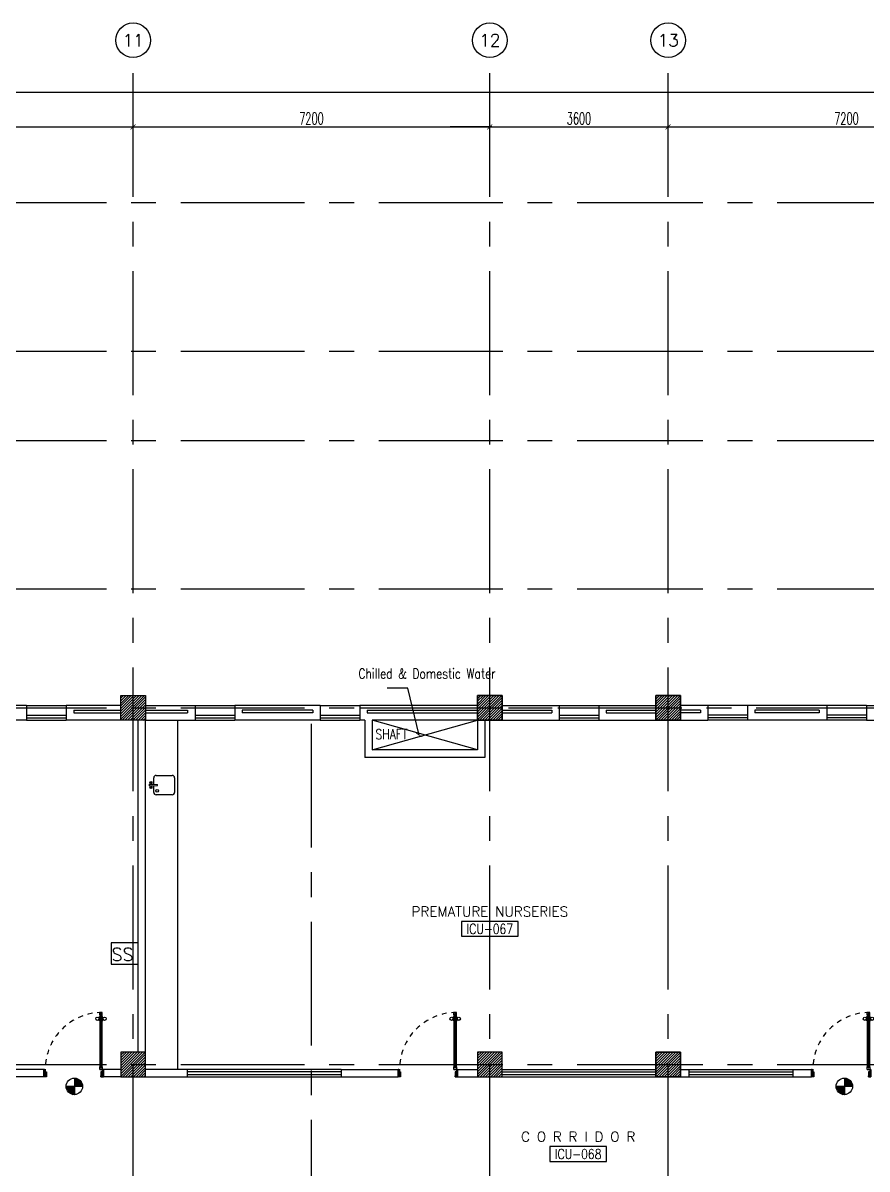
# Model space of a CAD drawing. Extents: x 275967.8 to 276060, y 57291.9 to 57371.4.
# Drawn here: x 276025.35 to 276042.39, y 57348.27 to 57371.41 of the extents above; entities that cross this region are included whole.
import ezdxf
from ezdxf.enums import TextEntityAlignment as Align

# ---------------------------------------------------------------- set-up
doc = ezdxf.new("R2010")
doc.units = 0
doc.header["$MEASUREMENT"] = 0
doc.header["$PDMODE"] = 34
doc.linetypes.add('CENTERX2', pattern=[4, 2.5, -0.5, 0.5, -0.5])
doc.linetypes.add('HIDDEN', pattern=[0.375, 0.25, -0.125])
doc.layers.get('0').update_dxf_attribs({"color": 11, "linetype": 'CONTINUOUS'})
doc.layers.get('DEFPOINTS').update_dxf_attribs({"color": 11, "linetype": 'CONTINUOUS'})
for name, color, linetype in [('AX-CR', 11, 'CONTINUOUS'), ('AX-DIM', 11, 'CONTINUOUS'), ('AX-TXT', 11, 'CONTINUOUS'), ('AXES', 11, 'CENTERX2'), ('COL', 11, 'CONTINUOUS'), ('DOOR', 11, 'CONTINUOUS'), ('E-SYSTEM', 4, 'CONTINUOUS'), ('HAT', 11, 'CONTINUOUS'), ('INSUL', 11, 'CONTINUOUS'), ('NON-MEDICAL', 11, 'CONTINUOUS'), ('RM-BOX', 11, 'CONTINUOUS'), ('RM-NAME', 11, 'CONTINUOUS'), ('RM-NO', 11, 'CONTINUOUS'), ('SHAFT', 11, 'CONTINUOUS'), ('SHAFTS', 11, 'CONTINUOUS'), ('WALL', 11, 'CONTINUOUS'), ('WIN', 11, 'CONTINUOUS')]:
    doc.layers.add(name, color=color, linetype=linetype)
doc.styles.add('ROMANS', font='ROMANS.shx', dxfattribs={"width": 0.6})
doc.dimstyles.new('STANDARD in', dxfattribs={"dimtxt": 0.24, "dimasz": 0.1, "dimexe": 0.07, "dimexo": 0.05, "dimgap": 0.05, "dimtad": 1, "dimdec": 0, "dimlfac": 1000, "dimzin": 0, "dimdsep": 46, "dimtxsty": 'ROMANS', "dimblk": 'ARCHTICK', "dimcen": 0.05, "dimdle": 0.05, "dimclrd": 7, "dimclre": 7, "dimclrt": 2, "dimadec": 0, "dimazin": 0, "dimtfac": 1, "dimtdec": 0, "dimtmove": 2, "dimatfit": 3, "dimldrblk": 'ARCHTICK', "dimfxl": 0, "dimtolj": 1, "dimtzin": 0, "dimarcsym": 0})

# ---------------------------------------------------------------- blocks, each defined once
blk = doc.blocks.new('*X12')
at = {"color": 0}
for p, q in [((84179, 169934), (84635, 170390)), ((84179, 169987), (84582, 170390)), ((84179, 170040), (84529, 170390)), ((84179, 170093), (84476, 170390)), ((84179, 170146), (84423, 170390)), ((84179, 170199), (84370, 170390)), ((84179, 170252), (84317, 170390)), ((84179, 170305), (84264, 170390)), ((84179, 170358), (84211, 170390)), ((84188, 169890), (84679, 170381)), ((84241, 169890), (84679, 170328)), ((84294, 169890), (84679, 170274)), ((84347, 169890), (84679, 170221)), ((84401, 169890), (84679, 170168)), ((84454, 169890), (84679, 170115)), ((84507, 169890), (84679, 170062)), ((84560, 169890), (84679, 170009)), ((84613, 169890), (84679, 169956)), ((84666, 169890), (84679, 169903))]:
    blk.add_line(p, q, dxfattribs=at)
blk = doc.blocks.new('*X11')
at = {"color": 0}
for p, q in [((80579, 169940), (81029, 170390)), ((80579, 169993), (80976, 170390)), ((80579, 170046), (80923, 170390)), ((80579, 170099), (80870, 170390)), ((80579, 170152), (80817, 170390)), ((80579, 170205), (80764, 170390)), ((80579, 170258), (80711, 170390)), ((80579, 170311), (80658, 170390)), ((80579, 170364), (80605, 170390)), ((80582, 169890), (81079, 170387)), ((80635, 169890), (81079, 170334)), ((80688, 169890), (81079, 170281)), ((80741, 169890), (81079, 170228)), ((80794, 169890), (81079, 170175)), ((80847, 169890), (81079, 170122)), ((80900, 169890), (81079, 170069)), ((80953, 169890), (81079, 170016)), ((81006, 169890), (81079, 169963)), ((81059, 169890), (81079, 169910))]:
    blk.add_line(p, q, dxfattribs=at)
blk = doc.blocks.new('*X10')
at = {"color": 0}
for p, q in [((80579, 177099), (81070, 177590)), ((80579, 177152), (81017, 177590)), ((80579, 177205), (80964, 177590)), ((80579, 177258), (80911, 177590)), ((80579, 177311), (80858, 177590)), ((80579, 177364), (80804, 177590)), ((80579, 177417), (80751, 177590)), ((80579, 177471), (80698, 177590)), ((80579, 177524), (80645, 177590)), ((80579, 177577), (80592, 177590)), ((80623, 177090), (81079, 177546)), ((80676, 177090), (81079, 177493)), ((80729, 177090), (81079, 177440)), ((80782, 177090), (81079, 177387)), ((80835, 177090), (81079, 177334)), ((80888, 177090), (81079, 177281)), ((80941, 177090), (81079, 177228)), ((80994, 177090), (81079, 177175)), ((81047, 177090), (81079, 177122))]:
    blk.add_line(p, q, dxfattribs=at)
blk = doc.blocks.new('*X9')
at = {"color": 0}
for p, q in [((84179, 177093), (84676, 177590)), ((84179, 177146), (84623, 177590)), ((84179, 177199), (84570, 177590)), ((84179, 177252), (84517, 177590)), ((84179, 177305), (84464, 177590)), ((84179, 177358), (84411, 177590)), ((84179, 177411), (84358, 177590)), ((84179, 177464), (84305, 177590)), ((84179, 177517), (84252, 177590)), ((84179, 177570), (84199, 177590)), ((84229, 177090), (84679, 177540)), ((84282, 177090), (84679, 177487)), ((84335, 177090), (84679, 177434)), ((84388, 177090), (84679, 177381)), ((84441, 177090), (84679, 177328)), ((84494, 177090), (84679, 177275)), ((84547, 177090), (84679, 177222)), ((84600, 177090), (84679, 177169)), ((84653, 177090), (84679, 177116))]:
    blk.add_line(p, q, dxfattribs=at)
blk = doc.blocks.new('AXU')
at = {"layer": 'AX-CR'}
blk.add_circle((0, 350), 350, dxfattribs=at)
at = {"layer": 'AX-TXT', "style": 'ROMANS'}
blk.add_attdef('AX', text='', height=250, dxfattribs=at).set_placement((0, 350), align=Align.MIDDLE)
blk = doc.blocks.new('_ARCHTICK')
at = {"color": 0, "linetype": 'ByBlock', "const_width": 0.15}
blk.add_lwpolyline([(-0.5, -0.5), (0.5, 0.5)], dxfattribs=at)
blk = doc.blocks.new('*D183')
at = {"layer": 'AX-DIM', "color": 7, "lineweight": -2, "ltscale": 0.3}
for p, q in [((276034.725, 57369.311), (276038.425, 57369.311)), ((276034.775, 57368.961), (276034.775, 57369.381)), ((276038.375, 57368.961), (276038.375, 57369.381))]:
    blk.add_line(p, q, dxfattribs=at)
at = {"layer": 'DEFPOINTS', "color": 0, "ltscale": 0.3}
for p in [(276038.375, 57369.311), (276034.775, 57368.911), (276038.375, 57368.911)]:
    blk.add_point(p, dxfattribs=at)
at = {"layer": 'AX-DIM', "color": 7, "lineweight": -2, "ltscale": 0.3, "xscale": 0.1, "yscale": 0.1, "zscale": 0.1, "rotation": 180}
blk.add_blockref('_ARCHTICK', (276034.775, 57369.311), dxfattribs=at)
at = {"layer": 'AX-DIM', "color": 7, "lineweight": -2, "ltscale": 0.3, "xscale": 0.1, "yscale": 0.1, "zscale": 0.1}
blk.add_blockref('_ARCHTICK', (276038.375, 57369.311), dxfattribs=at)
at = {"layer": 'AX-DIM', "color": 2, "ltscale": 0.3, "insert": (276036.575, 57369.481), "char_height": 0.24, "attachment_point": 5, "style": 'ROMANS'}
blk.add_mtext('\\A1;3600', dxfattribs=at)
blk = doc.blocks.new('COL50')
at = {"layer": 'COL'}
blk.add_lwpolyline([(-250, 250), (-250, -250), (250, -250), (250, 250)], close=True, dxfattribs=at)
blk = doc.blocks.new('*D182')
at = {"layer": 'AX-DIM', "color": 7, "lineweight": -2, "ltscale": 0.3}
for p, q in [((276038.325, 57369.311), (276045.625, 57369.311)), ((276038.375, 57369.361), (276038.375, 57369.381)), ((276045.575, 57369.361), (276045.575, 57369.381))]:
    blk.add_line(p, q, dxfattribs=at)
at = {"layer": 'DEFPOINTS', "color": 0, "ltscale": 0.3}
for p in [(276038.375, 57369.311), (276045.575, 57369.311), (276045.575, 57369.311)]:
    blk.add_point(p, dxfattribs=at)
at = {"layer": 'AX-DIM', "color": 7, "lineweight": -2, "ltscale": 0.3, "xscale": 0.1, "yscale": 0.1, "zscale": 0.1, "rotation": 180}
blk.add_blockref('_ARCHTICK', (276038.375, 57369.311), dxfattribs=at)
at = {"layer": 'AX-DIM', "color": 7, "lineweight": -2, "ltscale": 0.3, "xscale": 0.1, "yscale": 0.1, "zscale": 0.1}
blk.add_blockref('_ARCHTICK', (276045.575, 57369.311), dxfattribs=at)
at = {"layer": 'AX-DIM', "color": 2, "ltscale": 0.3, "insert": (276041.975, 57369.481), "char_height": 0.24, "attachment_point": 5, "style": 'ROMANS'}
blk.add_mtext('\\A1;7200', dxfattribs=at)
blk = doc.blocks.new('*D124')
at = {"layer": 'AX-DIM', "color": 7, "lineweight": -2, "ltscale": 0.3}
for p, q in [((275978.035, 57370.011), (276053.545, 57370.011)), ((275978.085, 57369.661), (275978.085, 57370.081)), ((276053.495, 57364.468), (276053.495, 57370.081))]:
    blk.add_line(p, q, dxfattribs=at)
at = {"layer": 'DEFPOINTS', "color": 0, "ltscale": 0.3}
for p in [(276053.495, 57370.011), (275978.085, 57369.611), (276053.495, 57364.418)]:
    blk.add_point(p, dxfattribs=at)
at = {"layer": 'AX-DIM', "color": 7, "lineweight": -2, "ltscale": 0.3, "xscale": 0.1, "yscale": 0.1, "zscale": 0.1, "rotation": 180}
blk.add_blockref('_ARCHTICK', (275978.085, 57370.011), dxfattribs=at)
at = {"layer": 'AX-DIM', "color": 7, "lineweight": -2, "ltscale": 0.3, "xscale": 0.1, "yscale": 0.1, "zscale": 0.1}
blk.add_blockref('_ARCHTICK', (276053.495, 57370.011), dxfattribs=at)
at = {"layer": 'AX-DIM', "color": 2, "ltscale": 0.3, "insert": (276015.79, 57370.181), "char_height": 0.24, "attachment_point": 5, "style": 'ROMANS'}
blk.add_mtext('\\A1;75409', dxfattribs=at)
blk = doc.blocks.new('RM1')
at = {"layer": 'RM-BOX'}
blk.add_lwpolyline([(570, -200), (-570, -200), (-570, -500), (570, -500)], close=True, dxfattribs=at)
at = {"layer": 'RM-NAME', "style": 'ROMANS'}
for tag, p in [('ROOMNAME1', (0, 324)), ('ROOMNAME2', (0, 0))]:
    blk.add_attdef(tag, text='', height=200, dxfattribs=at).set_placement(p, align=Align.MIDDLE)
at = {"layer": 'RM-NO', "style": 'ROMANS', "width": 0.8}
blk.add_attdef('ROOMNO', text='', height=200, dxfattribs=at).set_placement((0, -350), align=Align.MIDDLE)
blk = doc.blocks.new('*X38')
at = {"color": 0}
for p, q in [((73379, 169899), (73870, 170390)), ((73379, 169952), (73817, 170390)), ((73379, 170005), (73764, 170390)), ((73379, 170058), (73711, 170390)), ((73379, 170111), (73658, 170390)), ((73379, 170164), (73604, 170390)), ((73379, 170217), (73551, 170390)), ((73379, 170271), (73498, 170390)), ((73379, 170324), (73445, 170390)), ((73379, 170377), (73392, 170390)), ((73423, 169890), (73879, 170346)), ((73476, 169890), (73879, 170293)), ((73529, 169890), (73879, 170240)), ((73582, 169890), (73879, 170187)), ((73635, 169890), (73879, 170134)), ((73688, 169890), (73879, 170081)), ((73741, 169890), (73879, 170028)), ((73794, 169890), (73879, 169975)), ((73847, 169890), (73879, 169922))]:
    blk.add_line(p, q, dxfattribs=at)
blk = doc.blocks.new('*X37')
at = {"color": 0}
for p, q in [((73379, 177112), (73857, 177590)), ((73379, 177165), (73804, 177590)), ((73379, 177218), (73751, 177590)), ((73379, 177271), (73698, 177590)), ((73379, 177324), (73645, 177590)), ((73379, 177377), (73592, 177590)), ((73379, 177430), (73539, 177590)), ((73379, 177483), (73486, 177590)), ((73379, 177536), (73433, 177590)), ((73410, 177090), (73879, 177559)), ((73463, 177090), (73879, 177506)), ((73516, 177090), (73879, 177453)), ((73569, 177090), (73879, 177400)), ((73622, 177090), (73879, 177347)), ((73675, 177090), (73879, 177294)), ((73728, 177090), (73879, 177241)), ((73781, 177090), (73879, 177188)), ((73834, 177090), (73879, 177134))]:
    blk.add_line(p, q, dxfattribs=at)
blk = doc.blocks.new('*D169')
at = {"layer": 'AX-DIM', "color": 7, "lineweight": -2, "ltscale": 0.3}
for p, q in [((276020.325, 57369.311), (276027.625, 57369.311)), ((276020.375, 57368.961), (276020.375, 57369.381)), ((276027.575, 57368.961), (276027.575, 57369.381))]:
    blk.add_line(p, q, dxfattribs=at)
at = {"layer": 'DEFPOINTS', "color": 0, "ltscale": 0.3}
for p in [(276027.575, 57369.311), (276020.375, 57368.911), (276027.575, 57368.911)]:
    blk.add_point(p, dxfattribs=at)
at = {"layer": 'AX-DIM', "color": 7, "lineweight": -2, "ltscale": 0.3, "xscale": 0.1, "yscale": 0.1, "zscale": 0.1, "rotation": 180}
blk.add_blockref('_ARCHTICK', (276020.375, 57369.311), dxfattribs=at)
at = {"layer": 'AX-DIM', "color": 7, "lineweight": -2, "ltscale": 0.3, "xscale": 0.1, "yscale": 0.1, "zscale": 0.1}
blk.add_blockref('_ARCHTICK', (276027.575, 57369.311), dxfattribs=at)
at = {"layer": 'AX-DIM', "color": 2, "ltscale": 0.3, "insert": (276023.975, 57369.481), "char_height": 0.24, "attachment_point": 5, "style": 'ROMANS'}
blk.add_mtext('\\A1;7200', dxfattribs=at)
blk = doc.blocks.new('*D168')
at = {"layer": 'AX-DIM', "color": 7, "lineweight": -2, "ltscale": 0.3}
for p, q in [((276027.525, 57369.311), (276034.825, 57369.311)), ((276027.575, 57368.961), (276027.575, 57369.381)), ((276034.775, 57368.961), (276034.775, 57369.381))]:
    blk.add_line(p, q, dxfattribs=at)
at = {"layer": 'DEFPOINTS', "color": 0, "ltscale": 0.3}
for p in [(276034.775, 57369.311), (276027.575, 57368.911), (276034.775, 57368.911)]:
    blk.add_point(p, dxfattribs=at)
at = {"layer": 'AX-DIM', "color": 7, "lineweight": -2, "ltscale": 0.3, "xscale": 0.1, "yscale": 0.1, "zscale": 0.1, "rotation": 180}
blk.add_blockref('_ARCHTICK', (276027.575, 57369.311), dxfattribs=at)
at = {"layer": 'AX-DIM', "color": 7, "lineweight": -2, "ltscale": 0.3, "xscale": 0.1, "yscale": 0.1, "zscale": 0.1}
blk.add_blockref('_ARCHTICK', (276034.775, 57369.311), dxfattribs=at)
at = {"layer": 'AX-DIM', "color": 2, "ltscale": 0.3, "insert": (276031.175, 57369.481), "char_height": 0.24, "attachment_point": 5, "style": 'ROMANS'}
blk.add_mtext('\\A1;7200', dxfattribs=at)
blk = doc.blocks.new('*D167')
at = {"layer": 'AX-DIM', "color": 7, "lineweight": -2, "ltscale": 0.3}
for p, q in [((276034.725, 57369.311), (276038.425, 57369.311)), ((276034.775, 57368.961), (276034.775, 57369.381)), ((276038.375, 57368.961), (276038.375, 57369.381))]:
    blk.add_line(p, q, dxfattribs=at)
at = {"layer": 'DEFPOINTS', "color": 0, "ltscale": 0.3}
for p in [(276038.375, 57369.311), (276034.775, 57368.911), (276038.375, 57368.911)]:
    blk.add_point(p, dxfattribs=at)
at = {"layer": 'AX-DIM', "color": 7, "lineweight": -2, "ltscale": 0.3, "xscale": 0.1, "yscale": 0.1, "zscale": 0.1, "rotation": 180}
blk.add_blockref('_ARCHTICK', (276034.775, 57369.311), dxfattribs=at)
at = {"layer": 'AX-DIM', "color": 7, "lineweight": -2, "ltscale": 0.3, "xscale": 0.1, "yscale": 0.1, "zscale": 0.1}
blk.add_blockref('_ARCHTICK', (276038.375, 57369.311), dxfattribs=at)
at = {"layer": 'AX-DIM', "color": 2, "ltscale": 0.3, "insert": (276036.575, 57369.481), "char_height": 0.24, "attachment_point": 5, "style": 'ROMANS'}
blk.add_mtext('\\A1;3600', dxfattribs=at)
blk = doc.blocks.new('DOOR100')
at = {"layer": 'DOOR', "color": 0, "linetype": 'ByBlock'}
for p, q in [((-82, 1205), (-91, 1205)), ((-91, 1205), (-91, 1140)), ((-75, 1218), (-82, 1218)), ((-82, 1128), (-82, 1218)), ((-82, 1205), (-82, 1140)), ((-25, 1300), (-75, 1300)), ((-75, 1300), (-25, 1300)), ((-75, 1250), (-75, 1300)), ((-58, 1250), (-75, 1250)), ((-42, 1270), (-58, 1270)), ((-58, 1250), (-58, 1270)), ((-42, 1250), (-42, 1270)), ((-25, 1250), (-42, 1250)), ((-25, 1250), (-25, 1300)), ((-25, 1218), (-18, 1218)), ((-18, 1128), (-18, 1218)), ((-18, 1205), (-9, 1205)), ((-18, 1205), (-18, 1140)), ((-9, 1205), (-9, 1140)), ((-82, 1140), (-91, 1140)), ((-75, 1128), (-82, 1128)), ((-25, 1128), (-18, 1128)), ((-18, 1140), (-9, 1140)), ((-1200, 0), (-1200, 150)), ((-1200, 150), (-1175, 150)), ((-1200, 150), (-1200, 0)), ((-1150, 0), (-1200, 0)), ((-1175, 150), (-1175, 100)), ((-1175, 100), (-1150, 100)), ((-1150, 100), (-1150, 0)), ((-75, 200), (-58, 200)), ((-75, 150), (-75, 200)), ((-75, 150), (-25, 150)), ((-58, 200), (-58, 180)), ((-58, 180), (-42, 180)), ((-50, 100), (-50, 0)), ((-25, 100), (-50, 100)), ((-50, 0), (0, 0)), ((-42, 200), (-25, 200)), ((-42, 180), (-42, 200)), ((-25, 200), (-25, 150)), ((0, 150), (-25, 150)), ((-25, 150), (-25, 100)), ((0, 150), (0, 0))]:
    blk.add_line(p, q, dxfattribs=at)
at = {"layer": 'DOOR', "linetype": 'ByBlock'}
for p, q in [((-75, 1250), (-75, 200)), ((-58, 200), (-58, 1250)), ((-42, 200), (-42, 1250)), ((-25, 200), (-25, 1250)), ((0, 0), (0, 150))]:
    blk.add_line(p, q, dxfattribs=at)
at = {"layer": 'DOOR', "color": 9, "linetype": 'ByBlock'}
for p, q in [((-1150, 0), (-1200, 114)), ((-1150, 0), (-1200, 40)), ((-1150, 0), (-1163, 100)), ((-50, 0), (0, 114)), ((-50, 0), (-37, 100)), ((-50, 0), (0, 40))]:
    blk.add_line(p, q, dxfattribs=at)
at = {"layer": 'DOOR', "color": 0, "linetype": 'ByBlock'}
for centre in [(-124, 1173), (24, 1173)]:
    blk.add_circle(centre, 32.4, dxfattribs=at)
at = {"layer": 'DOOR', "linetype": 'HIDDEN', "ltscale": 0.5}
blk.add_arc((-25, 150), 1150, 90, 180.0001, dxfattribs=at)
at = {"layer": 'DOOR', "color": 9, "linetype": 'ByBlock'}
for centre, radius, start, end in [((-1150, 0), 154, 103.7142, 108.8947), ((-1150, 0), 134, 100.72, 111.8402), ((-1150, 0), 94.4, 90, 121.9818), ((-1150, 0), 74.4, 90, 132.2236), ((-1150, 0), 54.4, 90, 156.7926), ((-1150, 0), 34.4, 90, 180), ((-1150, 0), 14.4, 90, 180), ((-50, 0), 94.4, 58.0182, 90), ((-50, 0), 74.4, 47.7764, 90), ((-50, 0), 54.4, 23.2074, 90), ((-50, 0), 34.4, 0, 90), ((-50, 0), 14.4, 0, 90), ((-50, 0), 134, 68.1598, 79.28), ((-50, 0), 114, 64.0838, 77.3774), ((-50, 0), 154, 71.1053, 76.2858)]:
    blk.add_arc(centre, radius, start, end, dxfattribs=at)

msp = doc.modelspace()

# ---------------------------------------------------------------- linework, layer by layer
at = {"layer": 'AX-DIM'}
for p, q in [((276034.8155, 57369.3113), (276033.9755, 57369.3113)), ((276038.2955, 57369.3113), (276039.277, 57369.3113))]:
    msp.add_line(p, q, dxfattribs=at)
at = {"layer": 'AXES'}
for p, q in [((276027.5755, 57291.8986), (276027.5755, 57370.7113)), ((276034.7755, 57291.8986), (276034.7755, 57370.7113)), ((276034.7755, 57291.8986), (276034.7755, 57370.7113)), ((276038.3755, 57291.8986), (276038.3755, 57370.7113)), ((276038.3755, 57291.8986), (276038.3755, 57370.7113)), ((275968.5355, 57367.7829), (276036.5755, 57367.7829)), ((276036.5755, 57367.7829), (276052.7755, 57367.7829)), ((275968.5355, 57364.7829), (276036.5755, 57364.7829)), ((276036.5755, 57364.7829), (276052.7755, 57364.7829)), ((275968.5355, 57362.9829), (276036.5755, 57362.9829)), ((276036.5755, 57362.9829), (276052.7755, 57362.9829)), ((275968.5355, 57359.9829), (276036.5755, 57359.9829)), ((276036.5755, 57359.9829), (276052.7755, 57359.9829)), ((275968.5355, 57357.5829), (276036.5755, 57357.5829)), ((276031.1755, 57298.7629), (276031.1755, 57357.5829)), ((276032.1505, 57357.5829), (276059.3451, 57357.5829)), ((275968.5355, 57350.3829), (276036.5755, 57350.3829)), ((276036.5755, 57350.3829), (276052.7955, 57350.3829))]:
    msp.add_line(p, q, dxfattribs=at)
at = {"layer": 'COL'}
for points in [[(276027.3255, 57357.3329), (276027.3255, 57357.8329), (276027.8255, 57357.8329), (276027.8255, 57357.3329)], [(276034.5255, 57357.3329), (276034.5255, 57357.8329), (276035.0255, 57357.8329), (276035.0255, 57357.3329)], [(276034.5255, 57357.3329), (276034.5255, 57357.8329), (276035.0255, 57357.8329), (276035.0255, 57357.3329)], [(276038.1255, 57357.3329), (276038.1255, 57357.8329), (276038.6255, 57357.8329), (276038.6255, 57357.3329)]]:
    msp.add_lwpolyline(points, close=True, dxfattribs=at)
at = {"layer": 'E-SYSTEM', "color": 4}
for p, q in [((276026.3885, 57350.1075), (276026.3885, 57349.7731)), ((276026.3885, 57350.0953), (276026.4003, 57350.107)), ((276026.3885, 57350.0776), (276026.4161, 57350.1052)), ((276026.3885, 57350.06), (276026.4306, 57350.1021)), ((276026.3885, 57350.0423), (276026.4442, 57350.0979)), ((276026.3885, 57350.0246), (276026.4568, 57350.0929)), ((276026.3885, 57350.0069), (276026.4686, 57350.087)), ((276026.3885, 57349.9892), (276026.4797, 57350.0804)), ((276026.3885, 57349.9716), (276026.4901, 57350.0731)), ((276026.3885, 57349.9539), (276026.4997, 57350.0651)), ((276026.3926, 57349.9403), (276026.5088, 57350.0564)), ((276026.4103, 57349.9403), (276026.5171, 57350.0471)), ((276041.9318, 57350.1075), (276041.9318, 57349.7731)), ((276041.9318, 57350.0953), (276041.9435, 57350.107)), ((276041.9318, 57350.0776), (276041.9593, 57350.1052)), ((276041.9318, 57350.06), (276041.9739, 57350.1021)), ((276041.9318, 57350.0423), (276041.9874, 57350.0979)), ((276041.9318, 57350.0246), (276042.0001, 57350.0929)), ((276041.9318, 57350.0069), (276042.0119, 57350.087)), ((276041.9318, 57349.9892), (276042.023, 57350.0804)), ((276041.9318, 57349.9716), (276042.0333, 57350.0731)), ((276041.9318, 57349.9539), (276042.043, 57350.0651)), ((276041.9359, 57349.9403), (276042.052, 57350.0564)), ((276041.9535, 57349.9403), (276042.0604, 57350.0471)), ((276026.5557, 57349.9403), (276026.2214, 57349.9403)), ((276026.2218, 57349.9286), (276026.2335, 57349.9403)), ((276026.2236, 57349.9127), (276026.2512, 57349.9403)), ((276026.2268, 57349.8982), (276026.2689, 57349.9403)), ((276026.2309, 57349.8846), (276026.2865, 57349.9403)), ((276026.2359, 57349.872), (276026.3042, 57349.9403)), ((276026.2418, 57349.8602), (276026.3219, 57349.9403)), ((276026.2484, 57349.8491), (276026.3396, 57349.9403)), ((276026.2557, 57349.8388), (276026.3573, 57349.9403)), ((276026.2637, 57349.8291), (276026.3749, 57349.9403)), ((276026.2724, 57349.8201), (276026.3885, 57349.9362)), ((276026.2817, 57349.8117), (276026.3885, 57349.9185)), ((276026.2917, 57349.804), (276026.3885, 57349.9009)), ((276026.3024, 57349.797), (276026.3885, 57349.8832)), ((276026.3138, 57349.7908), (276026.3885, 57349.8655)), ((276026.326, 57349.7853), (276026.3885, 57349.8478)), ((276026.339, 57349.7806), (276026.3885, 57349.8301)), ((276026.428, 57349.9403), (276026.5248, 57350.0371)), ((276026.4456, 57349.9403), (276026.5318, 57350.0264)), ((276026.4633, 57349.9403), (276026.5381, 57350.015)), ((276026.481, 57349.9403), (276026.5436, 57350.0028)), ((276026.4987, 57349.9403), (276026.5482, 57349.9898)), ((276026.5164, 57349.9403), (276026.5519, 57349.9758)), ((276026.534, 57349.9403), (276026.5545, 57349.9607)), ((276026.5517, 57349.9403), (276026.5557, 57349.9442)), ((276042.099, 57349.9403), (276041.7646, 57349.9403)), ((276041.765, 57349.9286), (276041.7768, 57349.9403)), ((276041.7669, 57349.9127), (276041.7944, 57349.9403)), ((276041.77, 57349.8982), (276041.8121, 57349.9403)), ((276041.7742, 57349.8846), (276041.8298, 57349.9403)), ((276041.7792, 57349.872), (276041.8475, 57349.9403)), ((276041.7851, 57349.8602), (276041.8652, 57349.9403)), ((276041.7917, 57349.8491), (276041.8828, 57349.9403)), ((276041.799, 57349.8388), (276041.9005, 57349.9403)), ((276041.807, 57349.8291), (276041.9182, 57349.9403)), ((276041.8156, 57349.8201), (276041.9318, 57349.9362)), ((276041.825, 57349.8117), (276041.9318, 57349.9185)), ((276041.835, 57349.804), (276041.9318, 57349.9009)), ((276041.8456, 57349.797), (276041.9318, 57349.8832)), ((276041.857, 57349.7908), (276041.9318, 57349.8655)), ((276041.8692, 57349.7853), (276041.9318, 57349.8478)), ((276041.8823, 57349.7806), (276041.9318, 57349.8301)), ((276041.9712, 57349.9403), (276042.0681, 57350.0371)), ((276041.9889, 57349.9403), (276042.0751, 57350.0264)), ((276042.0066, 57349.9403), (276042.0813, 57350.015)), ((276042.0243, 57349.9403), (276042.0868, 57350.0028)), ((276042.0419, 57349.9403), (276042.0915, 57349.9898)), ((276042.0596, 57349.9403), (276042.0951, 57349.9758)), ((276042.0773, 57349.9403), (276042.0977, 57349.9607)), ((276042.095, 57349.9403), (276042.0989, 57349.9442)), ((276026.353, 57349.7769), (276026.3885, 57349.8125)), ((276026.3681, 57349.7744), (276026.3885, 57349.7948)), ((276026.3846, 57349.7732), (276026.3885, 57349.7771)), ((276041.8963, 57349.7769), (276041.9318, 57349.8125)), ((276041.9114, 57349.7744), (276041.9318, 57349.7948)), ((276041.9278, 57349.7732), (276041.9318, 57349.7771))]:
    msp.add_line(p, q, dxfattribs=at)
msp.add_lwpolyline([(276027.1303, 57352.8367), (276027.1303, 57352.4081), (276027.6755, 57352.4081), (276027.6755, 57352.8367)], close=True, dxfattribs=at)
for centre in [(276026.3885, 57349.9403), (276041.9318, 57349.9403)]:
    msp.add_circle(centre, 0.1672, dxfattribs=at)
at = {"layer": 'INSUL'}
for p, q in [((276026.3755, 57357.5329), (276027.3255, 57357.5329)), ((276026.3755, 57357.5329), (276026.3755, 57357.4829)), ((276026.3755, 57357.4829), (276027.3255, 57357.4829)), ((276027.8255, 57357.5329), (276028.6755, 57357.5329)), ((276027.8255, 57357.4829), (276028.6755, 57357.4829)), ((276028.6755, 57357.5329), (276028.6755, 57357.4829)), ((276031.2005, 57357.5329), (276029.7755, 57357.5329)), ((276029.7755, 57357.5329), (276029.7755, 57357.4829)), ((276031.2005, 57357.4829), (276029.7755, 57357.4829)), ((276031.2005, 57357.5329), (276031.2005, 57357.4829)), ((276032.3005, 57357.5329), (276034.5255, 57357.5329)), ((276032.3005, 57357.5329), (276032.3005, 57357.4829)), ((276032.3005, 57357.5329), (276034.5255, 57357.5329)), ((276032.3005, 57357.5329), (276032.3005, 57357.4829)), ((276032.3005, 57357.4829), (276034.5255, 57357.4829)), ((276032.3005, 57357.4829), (276034.5255, 57357.4829)), ((276035.0255, 57357.5329), (276036.0255, 57357.5329)), ((276035.0255, 57357.4829), (276036.0255, 57357.4829)), ((276036.0255, 57357.5329), (276036.0255, 57357.4829)), ((276036.0255, 57357.5329), (276036.0255, 57357.4829)), ((276037.1255, 57357.5329), (276037.1255, 57357.4829)), ((276037.1255, 57357.5329), (276038.1255, 57357.5329)), ((276037.1255, 57357.5329), (276037.1255, 57357.4829)), ((276037.1255, 57357.5329), (276038.1255, 57357.5329)), ((276037.1255, 57357.4829), (276038.1255, 57357.4829)), ((276037.1255, 57357.4829), (276038.1255, 57357.4829)), ((276037.7755, 57357.5329), (276038.1255, 57357.5329)), ((276037.7755, 57357.5329), (276038.1255, 57357.5329)), ((276037.7755, 57357.4829), (276038.1255, 57357.4829)), ((276037.7755, 57357.4829), (276038.1255, 57357.4829)), ((276039.0255, 57357.5329), (276038.6255, 57357.5329)), ((276039.0255, 57357.4829), (276038.6255, 57357.4829)), ((276039.0255, 57357.5329), (276039.0255, 57357.4829)), ((276039.0255, 57357.5329), (276039.0255, 57357.4829)), ((276040.1255, 57357.5329), (276040.1255, 57357.4829)), ((276041.4255, 57357.5329), (276040.1255, 57357.5329)), ((276041.4255, 57357.4829), (276040.1255, 57357.4829)), ((276041.4255, 57357.5329), (276041.4255, 57357.4829))]:
    msp.add_line(p, q, dxfattribs=at)
at = {"layer": 'NON-MEDICAL'}
for p, q in [((276028.4755, 57350.2829), (276028.4755, 57357.3329)), ((276027.9913, 57356.0327), (276027.9913, 57356.1692)), ((276028.0412, 57356.2191), (276028.3623, 57356.2191)), ((276028.4122, 57356.1692), (276028.4122, 57355.8763)), ((276027.9031, 57356.0388), (276028.0584, 57356.0327)), ((276027.9031, 57356.0067), (276027.9031, 57356.0388)), ((276027.9031, 57356.0067), (276028.0584, 57356.0128)), ((276027.9913, 57355.8763), (276027.9913, 57356.0128)), ((276028.3623, 57355.8264), (276028.0412, 57355.8264))]:
    msp.add_line(p, q, dxfattribs=at)
for centre, radius in [((276027.9342, 57356.0725), 0.0217), ((276027.9342, 57356.0725), 0.014), ((276027.9342, 57355.973), 0.0217), ((276027.9342, 57355.973), 0.014), ((276028.0608, 57355.9083), 0.0255)]:
    msp.add_circle(centre, radius, dxfattribs=at)
for centre, radius, start, end in [((276028.0412, 57356.1692), 0.0499, 90, 180), ((276028.3623, 57356.1692), 0.0499, 0, 90), ((276028.0412, 57355.8763), 0.0499, 180, 270), ((276028.0584, 57356.0228), 0.00997, 270, 90), ((276028.3623, 57355.8763), 0.0499, 270, 0)]:
    msp.add_arc(centre, radius, start, end, dxfattribs=at)
at = {"layer": 'SHAFT', "linetype": 'ByBlock'}
for p, q in [((276034.5255, 57356.7329), (276032.4005, 57357.3329)), ((276032.4005, 57356.7329), (276034.5255, 57357.3329))]:
    msp.add_line(p, q, dxfattribs=at)
at = {"layer": 'WALL'}
for p, q in [((276025.4255, 57357.6329), (276024.4005, 57357.6329)), ((276025.4255, 57357.6329), (276025.4255, 57357.3329)), ((276026.2255, 57357.6329), (276026.2255, 57357.3329)), ((276027.3255, 57357.6329), (276026.2255, 57357.6329)), ((276027.8255, 57357.6329), (276028.8255, 57357.6329)), ((276028.8255, 57357.6329), (276028.8255, 57357.3329)), ((276031.3505, 57357.6329), (276029.6255, 57357.6329)), ((276029.6255, 57357.6329), (276029.6255, 57357.3329)), ((276031.3505, 57357.6329), (276031.3505, 57357.3329)), ((276034.5255, 57357.6329), (276032.1505, 57357.6329)), ((276032.1505, 57357.6329), (276032.1505, 57357.3329)), ((276034.5255, 57357.6329), (276032.1505, 57357.6329)), ((276035.0255, 57357.6329), (276036.1755, 57357.6329)), ((276036.1755, 57357.6329), (276036.1755, 57357.3329)), ((276036.9755, 57357.6329), (276038.1255, 57357.6329)), ((276036.9755, 57357.6329), (276036.9755, 57357.3329)), ((276038.9755, 57357.6329), (276038.6255, 57357.6329)), ((276039.1755, 57357.6329), (276038.6255, 57357.6329)), ((276038.9755, 57357.6329), (276038.6255, 57357.6329)), ((276039.1755, 57357.6329), (276039.1755, 57357.3329)), ((276039.9755, 57357.6329), (276039.9755, 57357.3329)), ((276041.5755, 57357.6329), (276039.9755, 57357.6329)), ((276041.5755, 57357.6329), (276041.5755, 57357.3329)), ((276042.3755, 57357.6329), (276045.3255, 57357.6329)), ((276042.3755, 57357.6329), (276042.3755, 57357.3329)), ((276025.4255, 57357.3329), (276024.4005, 57357.3329)), ((276027.3255, 57357.3329), (276026.2255, 57357.3329)), ((276027.6755, 57350.6329), (276027.6755, 57357.3329)), ((276027.8255, 57350.6329), (276027.8255, 57357.3329)), ((276027.8255, 57357.3329), (276028.8255, 57357.3329)), ((276031.3505, 57357.3329), (276029.6255, 57357.3329)), ((276032.2505, 57357.3329), (276032.1505, 57357.3329)), ((276032.2505, 57357.3329), (276032.1505, 57357.3329)), ((276032.2505, 57357.3329), (276032.2505, 57356.5829)), ((276034.5255, 57357.3329), (276032.4005, 57357.3329)), ((276034.5255, 57357.3329), (276032.4005, 57357.3329)), ((276032.4005, 57357.3329), (276032.4005, 57356.7329)), ((276034.5255, 57357.3329), (276034.5255, 57356.7329)), ((276034.6755, 57357.3329), (276034.6755, 57356.5829)), ((276035.0255, 57357.3329), (276036.1755, 57357.3329)), ((276036.9755, 57357.3329), (276039.1755, 57357.3329)), ((276037.7755, 57357.3329), (276038.1255, 57357.3329)), ((276041.5755, 57357.3329), (276039.9755, 57357.3329)), ((276042.3755, 57357.3329), (276042.9505, 57357.3329)), ((276034.6755, 57356.5829), (276032.2505, 57356.5829)), ((276034.5255, 57356.7329), (276032.4005, 57356.7329)), ((276025.7755, 57350.2829), (276025.0255, 57350.2829)), ((276027.3255, 57350.2829), (276026.9755, 57350.2829)), ((276025.7755, 57350.1329), (276024.7255, 57350.1329)), ((276027.3255, 57350.1329), (276026.9755, 57350.1329))]:
    msp.add_line(p, q, dxfattribs=at)
at = {"layer": 'WALL', "linetype": 'ByBlock'}
for p, q in [((276025.7755, 57350.1329), (276025.7755, 57350.2829)), ((276026.9755, 57350.1329), (276026.9755, 57350.2829)), ((276028.6755, 57350.2829), (276027.8255, 57350.2829)), ((276028.6755, 57350.1329), (276028.6755, 57350.2829)), ((276031.7755, 57350.2829), (276032.9255, 57350.2829)), ((276031.7755, 57350.2829), (276031.7755, 57350.1329)), ((276032.9255, 57350.2829), (276032.9255, 57350.1329)), ((276034.1255, 57350.2829), (276034.1255, 57350.1329)), ((276034.1255, 57350.2829), (276034.5255, 57350.2829)), ((276034.1255, 57350.2829), (276034.1255, 57350.1329)), ((276035.0255, 57350.1329), (276035.0255, 57350.2829)), ((276038.1255, 57350.1329), (276038.1255, 57350.2829)), ((276038.6255, 57350.2829), (276038.8007, 57350.2829)), ((276038.8007, 57350.1329), (276038.8007, 57350.2829)), ((276040.9007, 57350.2829), (276041.2687, 57350.2829)), ((276040.9007, 57350.1329), (276040.9007, 57350.2829)), ((276041.2687, 57350.2829), (276041.2687, 57350.1329)), ((276027.8255, 57350.1329), (276028.6755, 57350.1329)), ((276031.7755, 57350.1329), (276032.9255, 57350.1329)), ((276034.1255, 57350.1329), (276034.5255, 57350.1329)), ((276038.6255, 57350.1329), (276038.8007, 57350.1329)), ((276040.9007, 57350.1329), (276041.2687, 57350.1329))]:
    msp.add_line(p, q, dxfattribs=at)
at = {"layer": 'WALL', "linetype": 'ByBlock', "ltscale": 0.3}
for points in [[(276027.3255, 57357.8329), (276027.8255, 57357.8329), (276027.8255, 57357.3329), (276027.3255, 57357.3329)], [(276035.0255, 57357.8329), (276034.5255, 57357.8329), (276034.5255, 57357.3329), (276035.0255, 57357.3329)], [(276038.6255, 57357.8329), (276038.1255, 57357.8329), (276038.1255, 57357.3329), (276038.6255, 57357.3329)], [(276027.8255, 57350.6329), (276027.3255, 57350.6329), (276027.3255, 57350.1329), (276027.8255, 57350.1329)], [(276035.0255, 57350.6329), (276034.5255, 57350.6329), (276034.5255, 57350.1329), (276035.0255, 57350.1329)], [(276038.6255, 57350.1329), (276038.1255, 57350.1329), (276038.1255, 57350.6329), (276038.6255, 57350.6329)]]:
    msp.add_lwpolyline(points, close=True, dxfattribs=at)
at = {"layer": 'WIN'}
for p, q in [((276025.4255, 57357.6329), (276026.2255, 57357.6329)), ((276028.8255, 57357.6329), (276029.6255, 57357.6329)), ((276031.3505, 57357.6329), (276032.1505, 57357.6329)), ((276036.1755, 57357.6329), (276036.9755, 57357.6329)), ((276039.9755, 57357.6329), (276039.1755, 57357.6329)), ((276039.277, 57357.6329), (276039.1755, 57357.6329)), ((276042.3755, 57357.6329), (276041.5755, 57357.6329)), ((276025.4255, 57357.4329), (276026.2255, 57357.4329)), ((276025.4255, 57357.3829), (276026.2255, 57357.3829)), ((276025.4255, 57357.3329), (276026.2255, 57357.3329)), ((276028.8255, 57357.4329), (276029.6255, 57357.4329)), ((276028.8255, 57357.3829), (276029.6255, 57357.3829)), ((276028.8255, 57357.3329), (276029.6255, 57357.3329)), ((276031.3505, 57357.4329), (276032.1505, 57357.4329)), ((276031.3505, 57357.3829), (276032.1505, 57357.3829)), ((276031.3505, 57357.3329), (276032.1505, 57357.3329)), ((276036.1755, 57357.4329), (276036.9755, 57357.4329)), ((276036.1755, 57357.3829), (276036.9755, 57357.3829)), ((276036.1755, 57357.3329), (276036.9755, 57357.3329)), ((276039.9755, 57357.4329), (276039.1755, 57357.4329)), ((276039.9755, 57357.3829), (276039.1755, 57357.3829)), ((276039.9755, 57357.3329), (276039.1755, 57357.3329)), ((276042.3755, 57357.4329), (276041.5755, 57357.4329)), ((276042.3755, 57357.3829), (276041.5755, 57357.3829)), ((276042.3755, 57357.3329), (276041.5755, 57357.3329))]:
    msp.add_line(p, q, dxfattribs=at)
at = {"layer": 'WIN', "linetype": 'ByBlock'}
for p, q in [((276031.7755, 57350.2829), (276028.6755, 57350.2829)), ((276035.0255, 57350.2829), (276038.1255, 57350.2829)), ((276038.8007, 57350.2829), (276040.9007, 57350.2829)), ((276031.7755, 57350.2329), (276028.6755, 57350.2329)), ((276028.6755, 57350.1829), (276031.7755, 57350.1829)), ((276028.6755, 57350.1329), (276031.7755, 57350.1329)), ((276035.0255, 57350.2329), (276038.1255, 57350.2329)), ((276035.0255, 57350.1829), (276038.1255, 57350.1829)), ((276035.0255, 57350.1329), (276038.1255, 57350.1329)), ((276038.8007, 57350.2329), (276040.9007, 57350.2329)), ((276038.8007, 57350.1829), (276040.9007, 57350.1829)), ((276038.8007, 57350.1329), (276040.9007, 57350.1329))]:
    msp.add_line(p, q, dxfattribs=at)

# ---------------------------------------------------------------- block references
at = {"layer": 'AXES', "xscale": 0.001, "yscale": 0.001, "zscale": 0.001}
for p, values in [((276027.5755, 57370.7113), {'AX': '11'}), ((276034.7755, 57370.7113), {'AX': '12'}), ((276034.7755, 57370.7113), {'AX': '12'}), ((276038.3755, 57370.7113), {'AX': '13'}), ((276038.3755, 57370.7113), {'AX': '13'})]:
    msp.add_blockref('AXU', p, dxfattribs=at).add_auto_attribs(values)
at = {"layer": 'COL', "xscale": 0.001, "yscale": 0.001, "zscale": 0.001}
for p in [(276027.5755, 57350.3829), (276034.7755, 57350.3829), (276038.3755, 57350.3829)]:
    msp.add_blockref('COL50', p, dxfattribs=at)
at = {"layer": 'DOOR', "xscale": 0.001, "yscale": 0.001, "zscale": 0.001}
for p in [(276026.9755, 57350.1329), (276034.1255, 57350.1329), (276042.4687, 57350.1329)]:
    msp.add_blockref('DOOR100', p, dxfattribs=at)
at = {"layer": 'HAT', "xscale": 0.001, "yscale": 0.001, "zscale": 0.001}
for name in ['*X37', '*X10', '*X9', '*X38', '*X11', '*X12']:
    msp.add_blockref(name, (275953.9463, 57180.2432), dxfattribs=at)
at = {"layer": 'RM-NAME', "xscale": 0.001, "yscale": 0.001, "zscale": 0.001}
for p, values in [((276034.7755, 57353.4705), {'ROOMNO': 'ICU-067', 'ROOMNAME2': 'PREMATURE NURSERIES'}), ((276036.5586, 57348.9239), {'ROOMNO': 'ICU-068', 'ROOMNAME2': 'C O R R I D O R'})]:
    msp.add_blockref('RM1', p, dxfattribs=at).add_auto_attribs(values)

# ---------------------------------------------------------------- texts
at = {"layer": 'E-SYSTEM', "color": 4, "style": 'ROMANS'}
msp.add_text('SS', height=0.26, dxfattribs=at).set_placement((276027.1376, 57352.4735))
at = {"layer": 'RM-NAME', "style": 'ROMANS', "width": 0.8}
msp.add_text('SHAFT', height=0.2, dxfattribs=at).set_placement((276032.7895, 57357.0505), align=Align.MIDDLE)
at = {"layer": 'SHAFTS', "style": 'ROMANS', "width": 0.8}
msp.add_text('Chilled & Domestic Water', height=0.2, dxfattribs=at).set_placement((276033.5065, 57358.28), align=Align.MIDDLE)

# ---------------------------------------------------------------- dimensions: what is measured, and where the dimension line sits
at = {"layer": 'AX-DIM'}
for base, p1, p2, picture, middle in [((276053.4947, 57370.0113), (275978.0855, 57369.6113), (276053.4947, 57364.4182), '*D124', (276015.7901, 57370.1813)), ((276027.5755, 57369.3113), (276020.3755, 57368.9113), (276027.5755, 57368.9113), '*D169', (276023.9755, 57369.4813)), ((276034.7755, 57369.3113), (276027.5755, 57368.9113), (276034.7755, 57368.9113), '*D168', (276031.1755, 57369.4813)), ((276038.3755, 57369.3113), (276034.7755, 57368.9113), (276038.3755, 57368.9113), '*D183', (276036.5755, 57369.4813)), ((276038.3755, 57369.3113), (276034.7755, 57368.9113), (276038.3755, 57368.9113), '*D167', (276036.5755, 57369.4813)), ((276045.5755, 57369.3113), (276038.3755, 57369.3113), (276045.5755, 57369.3113), '*D182', (276041.9755, 57369.4813))]:
    dim = msp.add_linear_dim(base=base, p1=p1, p2=p2, dimstyle='STANDARD in', dxfattribs=at)
    dim.commit()
    dim.dimension.update_dxf_attribs({"geometry": picture, "text_midpoint": middle})

# ---------------------------------------------------------------- leaders
at = {"layer": 'SHAFT', "color": 6, "linetype": 'ByBlock', "ltscale": 0.3}
msp.add_leader([(276033.3505, 57357.0329), (276033.1204, 57357.9815), (276032.7008, 57357.9815)], dimstyle='STANDARD in', dxfattribs=at)

doc.saveas('drawing.dxf')
